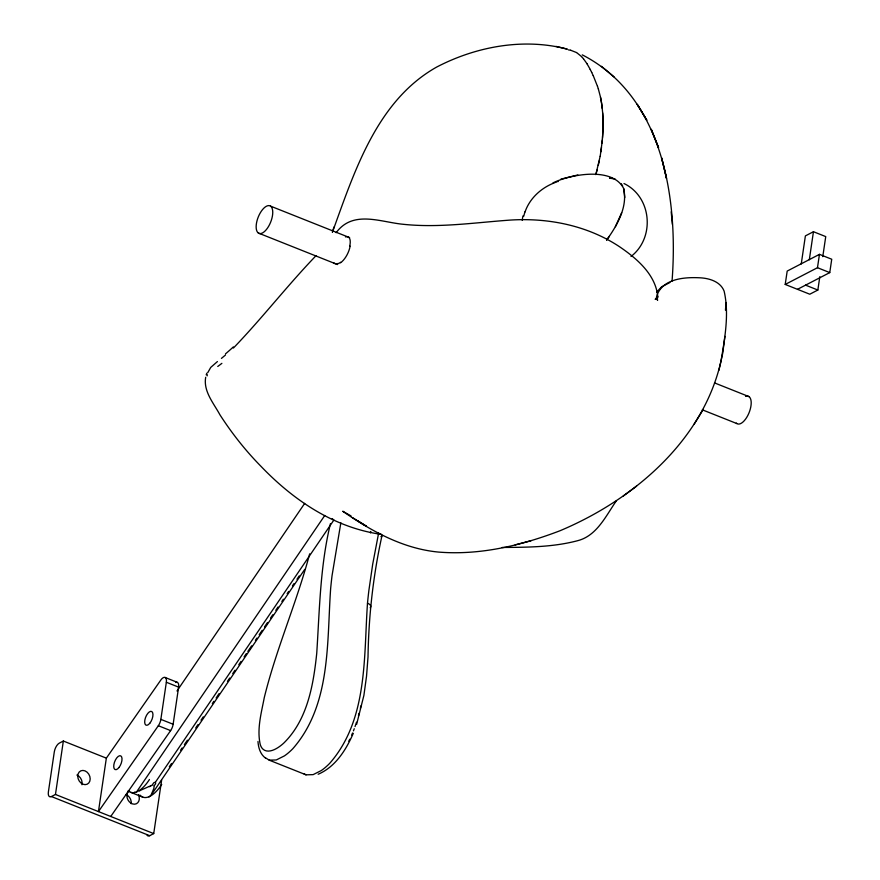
<?xml version="1.0" encoding="UTF-8"?>
<svg xmlns="http://www.w3.org/2000/svg" width="880" height="880" viewBox="0 0 880 880"><rect width="100%" height="100%" fill="white"/><g stroke="black" fill="none" stroke-linecap="round" stroke-linejoin="round"><path stroke-width="1.32" d="M655.622 299.002A4.202 3.894 -11.7 0 0 656.612 296.802A2.904 2.662 7.8 0 0 656.612 296.373C662.233 278.41 684.827 276.903 700.788 277.849C709.896 278.443 720.522 281.831 724.119 291.115C729.355 313.874 724.812 338.261 721.028 360.998C702.9 441.122 632.973 500.137 559.889 530.794C521.334 545.512 479.93 555.467 438.416 552.068C402.952 548.702 371.459 531.102 342.716 511.236L351.043 515.944M726.033 302.511L725.461 310.2M672.045 281.171C678.348 199.023 663.311 96.58 582.285 54.857M602.459 138.391L602.536 136.829A144.903 65.538 -68.3 0 0 602.657 112.849L602.228 108.416A138.479 62.634 -68.3 0 0 600.49 97.13L598.334 88.88M602.514 137.621L602.569 136.851A144.903 65.549 -68.3 0 0 602.624 112.838M553.003 182.886C570.02 174.438 612.579 166.32 623.678 188.54C627.836 207.163 617.111 225.401 606.683 240.009M378.653 532.928L372.702 564.19L368.896 590.315A314.314 142.252 -68.3 0 0 367.499 603.185C363.682 657.47 367.95 719.697 329.67 763.378A64.724 29.293 -68.3 0 1 321.255 770.572L313.137 774.631L306.042 774.829L269.192 760.155L265.43 757.757M602.426 138.38L602.195 141.504M602.294 139.931L602.041 143.077M602.074 142.274L600.193 156.277M207.152 375.87L207.284 374.726M724.933 336.369L722.678 353.485L718.916 370.326M600.897 151.8L601.502 147.4M63.349 741.037L59.312 743.127A7.414 3.355 -68.3 0 0 54.296 751.894L48.378 791.967A7.414 3.355 -68.3 0 0 51.425 796.554L55.462 794.464L63.349 741.037L106.348 758.153L98.45 811.58L158.334 725.725A7.414 3.355 -68.3 0 0 160.853 719.367L166.342 682.253A7.414 3.355 -68.3 0 0 165.044 677.446A7.414 3.355 -68.3 0 0 160.798 680.075L106.348 758.153M146.927 834.834A7.414 3.355 -68.3 0 0 149.699 835.681L153.725 833.591L161.623 780.164M110.737 816.475L170.621 730.609A7.414 3.355 -68.3 0 0 173.14 724.251L178.618 687.137A7.414 3.355 -68.3 0 0 175.703 682.484M819.819 276.672L817.85 290.037L809.787 294.217L785.213 284.438L787.193 271.073L819.456 254.353L831.732 259.237L829.763 272.602L797.5 289.322M801.251 263.945L805.387 235.895L813.45 231.715L825.737 236.599L822.778 256.641M809.314 259.765L813.45 231.715M785.213 284.438L817.476 267.707L819.456 254.353M205.689 377.3C203.181 391.292 213.675 403.205 219.901 414.744C231.836 433.268 245.564 450.692 261.041 466.389C293.117 499.873 333.322 527.23 380.061 534.182M600.16 156.266L595.837 174.614L597.113 169.961M381.898 536.03C373.153 575.74 368.654 616.264 368.016 656.92L366.531 676.225L363.902 695.354L356.609 724.416M340.857 522.786L332.046 575.641A314.314 142.252 -68.3 0 0 330.649 588.511C326.821 642.796 331.1 705.023 292.82 748.704A64.724 29.293 -68.3 0 1 284.405 755.898L276.276 759.968L269.192 760.155M330.429 523.666C320.111 566.203 319.572 609.939 316.734 653.334C313.401 685.113 307.45 720.06 283.547 743.303A55.319 25.036 -68.3 0 1 276.353 748.572C272.327 750.904 266.431 752.697 262.68 748.902A30.129 13.629 -68.3 0 1 260.249 744.557C256.751 729.003 261.36 712.976 264.253 697.708C276.221 648.791 296.758 602.503 309.672 553.839M598.279 165.352L599.291 160.787M360.371 708.334L360.932 705.881M358.468 715.726L359.139 713.251M657.822 296.857C655.765 274.692 637.087 258.698 619.762 246.884C586.696 224.84 545.82 217.151 506.605 220.352C472.23 222.959 437.734 227.942 403.238 224.29C380.501 222.167 353.045 209.726 336.138 232.705M332.376 232.309C354.442 171.622 376.739 100.848 436.601 67.1C476.102 46.497 523.699 37.642 567.27 49.137L556.028 46.398M370.425 532.873L370.843 531.465M332.475 231.924L333.949 227.051M356.51 722.238L355.047 726.572M525.085 211.816C529.771 198.231 541.354 187.77 554.62 182.743M621.665 212.762L615.384 226.71M353.441 730.862L354.266 728.717M206.217 374.803L206.855 373.142M207.801 372.603L210.738 367.4L217.426 361.57M351.692 735.075L352.583 732.974M353.254 733.37C346.093 749.914 335.335 766.953 318.153 774.257M154.253 785.664C157.663 782.309 154.308 780.538 152.493 784.652M348.788 741.213L349.789 739.2M694.265 423.94L703.45 409.167M616.462 500.676C606.023 515.603 597.036 535.634 577.885 540.628C553.278 547.206 527.483 547.294 502.172 547.459M151.019 795.234L153.901 788.315A9.317 6.721 -2.7 0 0 153.978 787.567L154 786.731A4.224 2.981 -27.4 0 1 154.143 785.664M176.99 690.976L304.689 503.382M136.587 791.89L324.742 515.504M155.584 781.946L333.894 520.014M169.279 766.81L171.545 763.488M180.609 750.167L182.116 747.945M184.382 744.612L187.407 740.168M195.723 727.969L197.989 724.636M201.014 720.192L203.28 716.859M212.344 703.549L213.851 701.327M216.128 697.994L219.142 693.55M227.458 681.34L229.724 678.018M232.749 673.574L235.015 670.241M238.788 664.697L241.054 661.364M244.079 656.92L246.345 653.598M247.863 651.376L251.636 645.821M255.42 640.277L256.927 638.055M259.193 634.722L262.218 630.289M264.484 626.956L267.509 622.512M270.523 618.079L272.789 614.746M275.814 610.302L278.08 606.98M281.864 601.425L283.371 599.203M287.155 593.659L288.662 591.437M292.435 585.882L293.953 583.66M296.978 579.227L299.244 575.894M151.591 794.497L304.733 569.404M656.689 292.05L661.639 286.825L669.966 282.48M606.672 239.998L609.411 236.291M316.008 255.706C287.353 285.494 262.053 318.329 233.409 348.04M631.004 256.487C655.215 237.842 651.893 196.911 623.986 183.524M225.456 355.047L221.441 358.38M623.304 495.99L636.559 486.145M333.52 519.761L332.2 518.672M655.127 299.244L655.138 299.244A1.397 1.298 -56.7 0 1 655.49 299.178L655.611 299.167A2.332 2.002 -34.2 0 1 656.051 299.211L657.096 299.618A2.332 1.991 -38.4 0 1 657.404 299.882L657.47 299.959A1.397 1.177 -58.9 0 1 657.646 300.234L657.646 300.267M149.193 786.445L139.447 790.79M151.151 785.598L150.117 786.027M337.986 263.692L338.833 263.351A14.839 6.963 -66.4 0 0 340.604 262.284M555.214 182.523L556.402 182.094M557.601 181.698L558.206 181.511M515.13 544.852L531.047 540.727M560.857 179.179L569.129 177.1M570.02 176.913L577.841 174.944M609.609 178.101L615.142 179.113M609.587 178.101L612.469 178.387M568.326 49.852L570.713 50.27M570.669 50.248L576.499 52.536M817.476 267.707L829.763 272.602M805.563 285.142L817.85 290.037M270.512 206.118A14.828 6.71 -68.3 0 1 266.332 229.625A14.828 6.71 -68.3 0 1 256.509 223.025A14.828 6.71 -68.3 0 1 270.512 206.118L349.624 237.611M714.516 382.899L748.957 396.616M258.39 233.057L337.491 264.55M702.383 409.838L736.835 423.555M165.044 677.446L177.331 682.341M166.342 682.253L178.618 687.137M160.853 719.367L173.14 724.251M158.334 725.725L170.621 730.609M130.614 792.286L142.89 797.181M55.462 794.464L153.725 833.591M51.425 796.554L149.699 835.681M304.051 773.905L306.042 774.829M576.719 52.668L581.559 56.573M352.396 517.572L366.443 526.229L357.478 520.685M265.331 757.955C260.249 754.193 258.357 747.538 257.972 741.477M601.392 66.33L607.167 71.137M607.739 71.654L614.075 76.923M581.515 56.551L583.506 58.773M583.462 58.751L587.059 63.811M621.28 183.711L622.655 185.977M587.026 63.8L590.249 69.465M590.205 69.454L591.734 72.435M591.69 72.413L593.208 75.614M593.241 75.636L597.454 86.273M597.498 86.284L598.301 88.858M623.678 188.54L624.756 197.516M671.198 211.816L672.386 224.356M745.58 396.407A14.828 6.71 -68.3 0 1 749.628 411.246A14.828 6.71 -68.3 0 1 736.285 423.093M221.881 363.352A211.2 115.247 -68.3 0 1 217.745 366.465M233.354 346.918A201.707 91.784 -61.6 0 1 225.467 353.903M657.657 297.187A2.904 1.485 83.2 0 1 657.745 296.769M657.426 299.838A4.202 1.43 89.7 0 1 657.58 297M338.041 263.494A14.773 7.117 -60.8 0 1 333.938 263.01M350.141 246.114A14.861 6.776 -65.2 0 1 340.56 262.768M345.499 236.929A14.817 6.226 -63.7 0 1 349.668 246.345M523.798 216.128A39.677 39.633 -71 0 1 525.019 211.794M522.247 220.352A39.864 39.556 -73.8 0 1 522.951 215.941M600.457 97.119A138.479 62.645 -68.3 0 1 602.228 108.416M138.501 794.783A7.414 5.863 62.6 0 1 136.4 803.737A7.414 5.863 62.6 0 1 127.941 799.865A7.414 5.863 62.6 0 1 129.459 790.647M76.89 775.038A7.414 5.863 62.6 0 1 81.939 784.751M126.027 794.596A7.414 5.863 62.6 0 1 131.186 803.726M367.499 603.185A7.414 3.597 5.4 0 1 370.183 607.805M380.193 533.654A7.414 2.365 11.9 0 1 380.897 536.679M149.446 779.504A31.218 14.124 -68.3 0 1 128.194 790.746M134.475 792.407A16.346 1.364 -15.2 0 1 134.992 792.132M133.276 792.968A18.634 0.594 -18.9 0 1 133.397 792.88M139.942 790.548A21.395 0.847 -23 0 1 139.634 790.669M149.435 786.676A9.317 5.577 -13.5 0 1 150.304 786.291M152.57 784.707A4.18 3.696 -2.2 0 1 151.195 785.686M150.909 795.355A21.395 11.627 54.2 0 1 150.733 795.531L150.304 795.938A18.634 10.175 49.6 0 1 149.787 796.345M149.655 796.488A16.346 8.844 45 0 1 148.962 796.895M161.722 784.399A31.218 14.124 -68.3 0 1 139.953 795.058M642.312 112.673L637.197 104.269L646.844 120.263L642.312 112.673M658.537 147.598L651.299 129.404L658.537 147.598M664.257 168.729L661.65 157.927L666.501 178.42L664.257 168.729M149.754 723.327A7.414 3.355 -68.3 0 0 151.844 711.579A7.414 3.355 -68.3 0 0 144.848 720.027A7.414 3.355 -68.3 0 0 149.754 723.327M119.009 767.47A7.414 3.355 -68.3 0 0 120.769 755.876A7.414 3.355 -68.3 0 0 113.85 764.742A7.414 3.355 -68.3 0 0 119.009 767.47M77.748 776.171A7.414 5.863 62.6 0 0 87.076 784.256A7.414 5.863 62.6 0 0 87.087 772.167A7.414 5.863 62.6 0 0 77.748 776.171"/></g></svg>
